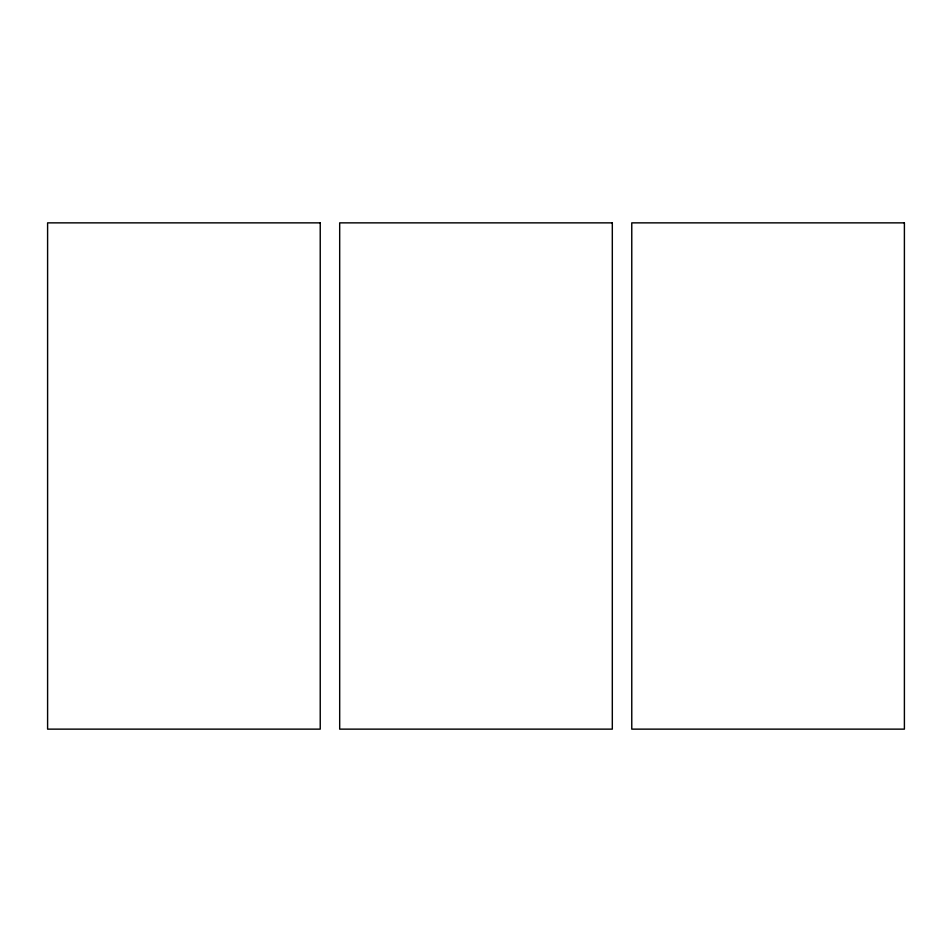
<?xml version="1.0" encoding="UTF-8"?>
<svg xmlns="http://www.w3.org/2000/svg" width="952" height="952" viewBox="0 0 952 952"><rect width="100%" height="100%" fill="white"/><g stroke="black" fill="none" stroke-linecap="round" stroke-linejoin="round"><path stroke-width="1.43" d="M320.229 222.863L47.6 222.863L47.6 729.137L320.229 729.137L320.229 222.863M612.314 222.863L339.685 222.863L339.685 729.137L612.314 729.137L612.314 222.863M904.4 222.863L631.771 222.863L631.771 729.137L904.4 729.137L904.4 222.863"/></g></svg>
